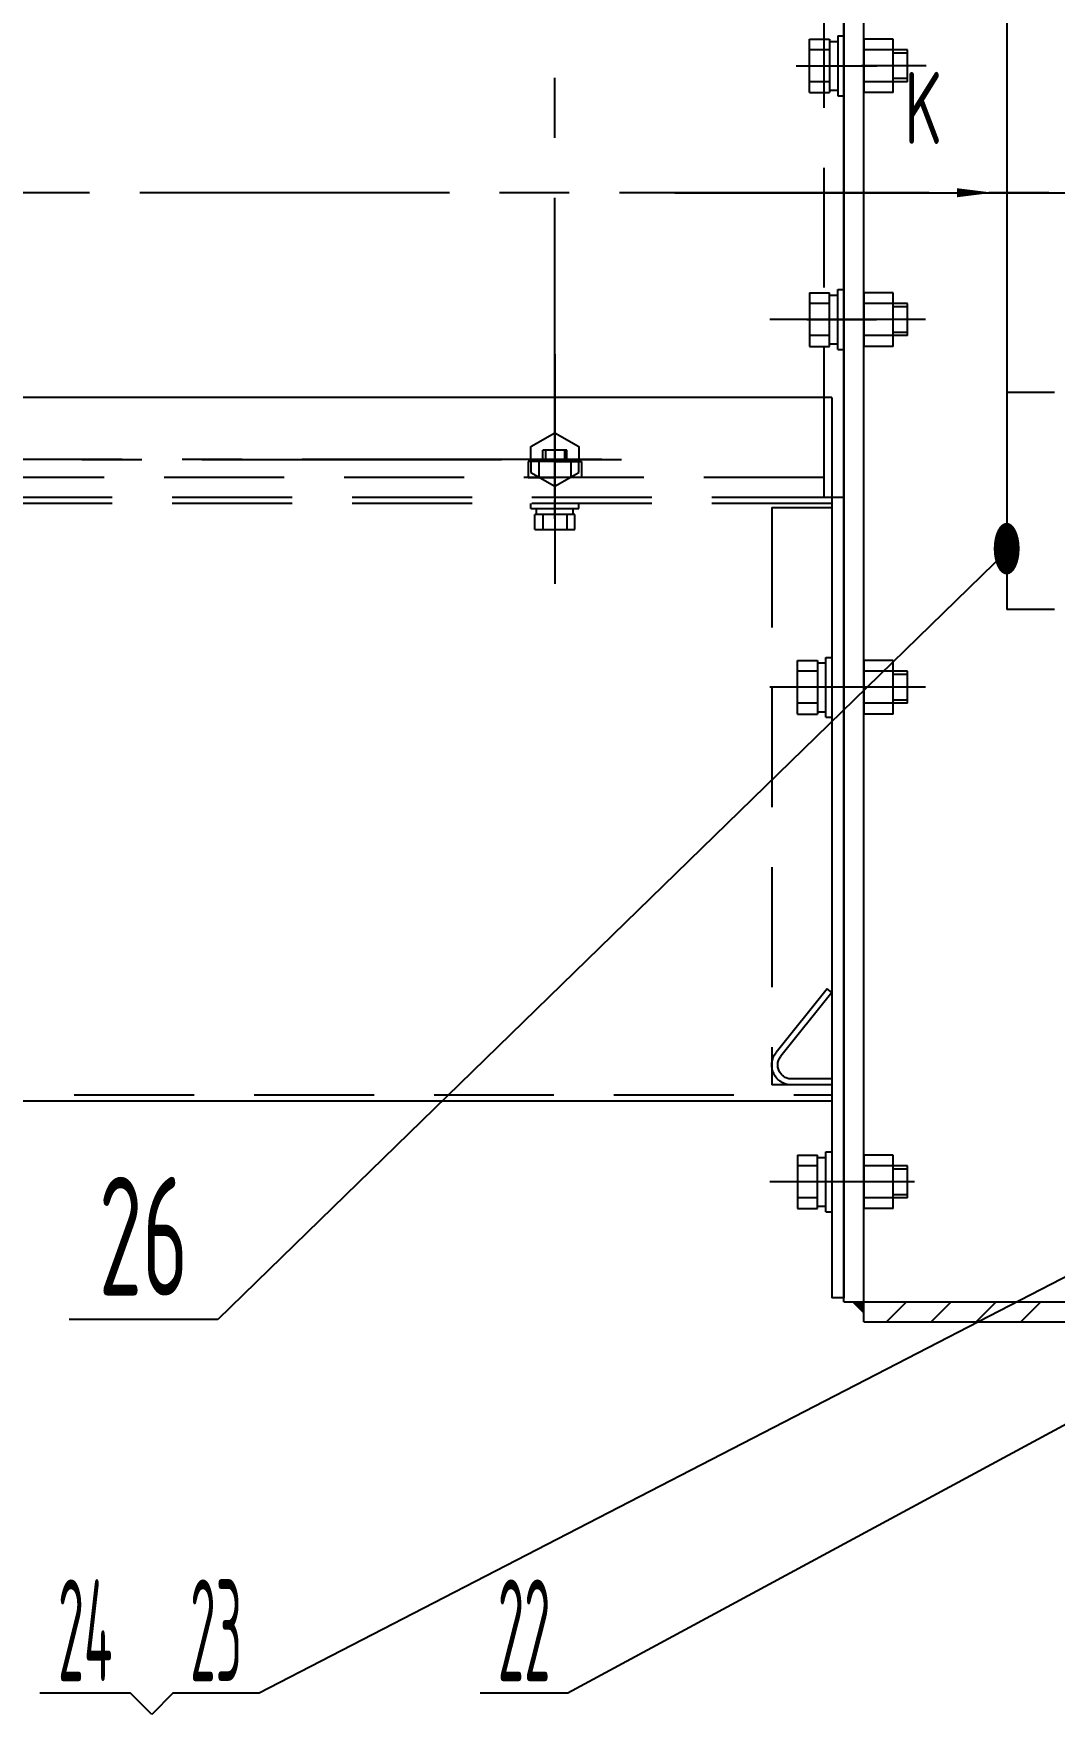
# Model space of a CAD drawing. Header units: millimetres. Extents: x 157 to 5197, y -35 to 3664.
# Drawn here: x 1476 to 1987, y 1685 to 2526 of the extents above; entities that cross this region are included whole.
import ezdxf
from ezdxf.enums import TextEntityAlignment as Align

# ---------------------------------------------------------------- set-up
doc = ezdxf.new("R2010")
doc.units = ezdxf.units.MM
doc.header["$LTSCALE"] = 120
doc.linetypes.add('F', pattern=[0.75, 0.5, -0.25])
doc.linetypes.add('G', pattern=[2, 1.25, -0.25, 0.25, -0.25])
for name, color, linetype in [('01', 7, 'Continuous'), ('02', 1, 'Continuous'), ('04', 2, 'F'), ('05', 4, 'G'), ('11', 3, 'Continuous')]:
    doc.layers.add(name, color=color, linetype=linetype)
doc.styles.get("Standard").update_dxf_attribs({"font": 'isocp', "width": 0.707, "bigfont": 'intecad.shx'})

# ---------------------------------------------------------------- blocks, each defined once
blk = doc.blocks.new('ertert')
at = {"layer": '01'}
for p, q in [((21107.66, 5611.27), (21412.66, 5611.27)), ((21107.66, 5601.27), (21107.66, 5611.27)), ((21412.66, 5611.27), (21412.66, 5601.27)), ((21107.66, 5601.27), (21412.66, 5601.27)), ((21107.66, 4586.27), (21107.66, 4592.27)), ((21412.66, 4586.27), (21107.66, 4586.27)), ((21412.66, 4592.27), (21412.66, 4586.27))]:
    blk.add_line(p, q, dxfattribs=at)
at = {"layer": '01', "color": 7, "linetype": 'Continuous'}
for p, q in [((21120.23, 5478.77), (21113.3, 5466.77)), ((21126.67, 5478.77), (21120.23, 5478.77)), ((21126.67, 5478.77), (21133.12, 5478.77)), ((21133.12, 5478.77), (21140.05, 5466.77)), ((21387.21, 5478.77), (21380.28, 5466.77)), ((21393.66, 5478.77), (21387.21, 5478.77)), ((21393.66, 5478.77), (21400.11, 5478.77)), ((21400.11, 5478.77), (21407.03, 5466.77)), ((21113.3, 5466.77), (21120.23, 5454.77)), ((21140.05, 5466.77), (21133.12, 5454.77)), ((21380.28, 5466.77), (21387.21, 5454.77)), ((21407.03, 5466.77), (21400.11, 5454.77)), ((21120.23, 5454.77), (21126.67, 5454.77)), ((21133.12, 5454.77), (21126.67, 5454.77)), ((21387.21, 5454.77), (21393.66, 5454.77)), ((21400.11, 5454.77), (21393.66, 5454.77)), ((21120.21, 5110.77), (21113.28, 5098.77)), ((21126.66, 5110.77), (21120.21, 5110.77)), ((21126.66, 5110.77), (21133.11, 5110.77)), ((21133.11, 5110.77), (21140.03, 5098.77)), ((21387.21, 5110.77), (21380.28, 5098.77)), ((21393.66, 5110.77), (21387.21, 5110.77)), ((21393.66, 5110.77), (21400.11, 5110.77)), ((21400.11, 5110.77), (21407.03, 5098.77)), ((21113.28, 5098.77), (21120.21, 5086.77)), ((21140.03, 5098.77), (21133.11, 5086.77)), ((21380.28, 5098.77), (21387.21, 5086.77)), ((21407.03, 5098.77), (21400.11, 5086.77)), ((21120.21, 5086.77), (21126.66, 5086.77)), ((21133.11, 5086.77), (21126.66, 5086.77)), ((21387.21, 5086.77), (21393.66, 5086.77)), ((21400.11, 5086.77), (21393.66, 5086.77)), ((21120.21, 4742.77), (21113.28, 4730.77)), ((21126.66, 4742.77), (21120.21, 4742.77)), ((21126.66, 4742.77), (21133.11, 4742.77)), ((21133.11, 4742.77), (21140.03, 4730.77)), ((21387.21, 4742.77), (21380.28, 4730.77)), ((21393.66, 4742.77), (21387.21, 4742.77)), ((21393.66, 4742.77), (21400.11, 4742.77)), ((21400.11, 4742.77), (21407.03, 4730.77)), ((21113.28, 4730.77), (21120.21, 4718.77)), ((21140.03, 4730.77), (21133.11, 4718.77)), ((21380.28, 4730.77), (21387.21, 4718.77)), ((21407.03, 4730.77), (21400.11, 4718.77)), ((21120.21, 4718.77), (21126.66, 4718.77)), ((21133.11, 4718.77), (21126.66, 4718.77)), ((21387.21, 4718.77), (21393.66, 4718.77)), ((21400.11, 4718.77), (21393.66, 4718.77))]:
    blk.add_line(p, q, dxfattribs=at)
at = {"layer": '04', "color": 2, "linetype": 'F'}
for p, q in [((21107.66, 4592.27), (21107.66, 5601.27)), ((21117.66, 4596.27), (21117.66, 5601.27)), ((21154.16, 5551.27), (21154.16, 5601.27)), ((21160.16, 5551.27), (21160.16, 5601.27)), ((21257.16, 5551.27), (21257.16, 5601.27)), ((21263.16, 5551.27), (21263.16, 5601.27)), ((21360.16, 5551.27), (21360.16, 5601.27)), ((21366.16, 5551.27), (21366.16, 5601.27)), ((21402.66, 5601.27), (21402.66, 4596.27)), ((21412.66, 5601.27), (21412.66, 4592.27)), ((21154.16, 5551.27), (21160.16, 5551.27)), ((21263.16, 5551.27), (21257.16, 5551.27)), ((21366.16, 5551.27), (21360.16, 5551.27)), ((21125.66, 5480.15), (21117.66, 5480.15)), ((21117.66, 5480.15), (21117.66, 5466.77)), ((21125.66, 5466.77), (21125.66, 5480.15)), ((21394.66, 5466.77), (21394.66, 5480.15)), ((21394.66, 5480.15), (21402.66, 5480.15)), ((21402.66, 5480.15), (21402.66, 5466.77)), ((21125.66, 5474.77), (21117.66, 5474.77)), ((21394.66, 5474.77), (21402.66, 5474.77)), ((21122.21, 5466.77), (21112.11, 5466.77)), ((21117.66, 5453.4), (21117.66, 5466.77)), ((21125.66, 5458.77), (21117.66, 5458.77)), ((21125.66, 5466.77), (21125.66, 5453.4)), ((21393.61, 5466.77), (21403.71, 5466.77)), ((21394.66, 5466.77), (21394.66, 5453.4)), ((21394.66, 5458.77), (21402.66, 5458.77)), ((21402.66, 5453.4), (21402.66, 5466.77)), ((21125.66, 5453.4), (21117.66, 5453.4)), ((21394.66, 5453.4), (21402.66, 5453.4)), ((21125.66, 5112.15), (21117.66, 5112.15)), ((21117.66, 5112.15), (21117.66, 5098.77)), ((21125.66, 5106.77), (21117.66, 5106.77)), ((21125.66, 5098.77), (21125.66, 5112.15)), ((21394.66, 5098.77), (21394.66, 5112.15)), ((21394.66, 5112.15), (21402.66, 5112.15)), ((21394.66, 5106.77), (21402.66, 5106.77)), ((21402.66, 5112.15), (21402.66, 5098.77)), ((21122.21, 5098.77), (21112.11, 5098.77)), ((21117.66, 5085.4), (21117.66, 5098.77)), ((21125.66, 5098.77), (21125.66, 5085.4)), ((21393.61, 5098.77), (21403.71, 5098.77)), ((21394.66, 5098.77), (21394.66, 5085.4)), ((21402.66, 5085.4), (21402.66, 5098.77)), ((21125.66, 5090.77), (21117.66, 5090.77)), ((21394.66, 5090.77), (21402.66, 5090.77)), ((21125.66, 5085.4), (21117.66, 5085.4)), ((21394.66, 5085.4), (21402.66, 5085.4)), ((21125.66, 4744.15), (21117.66, 4744.15)), ((21117.66, 4744.15), (21117.66, 4730.77)), ((21125.66, 4730.77), (21125.66, 4744.15)), ((21394.66, 4730.77), (21394.66, 4744.15)), ((21394.66, 4744.15), (21402.66, 4744.15)), ((21402.66, 4744.15), (21402.66, 4730.77)), ((21125.66, 4738.77), (21117.66, 4738.77)), ((21394.66, 4738.77), (21402.66, 4738.77)), ((21126.71, 4730.77), (21116.61, 4730.77)), ((21117.66, 4717.4), (21117.66, 4730.77)), ((21125.66, 4730.77), (21125.66, 4717.4)), ((21393.61, 4730.77), (21403.71, 4730.77)), ((21394.66, 4730.77), (21394.66, 4717.4)), ((21402.66, 4717.4), (21402.66, 4730.77)), ((21125.66, 4722.77), (21117.66, 4722.77)), ((21394.66, 4722.77), (21402.66, 4722.77)), ((21125.66, 4717.4), (21117.66, 4717.4)), ((21394.66, 4717.4), (21402.66, 4717.4)), ((21157.66, 4596.27), (21107.66, 4596.27)), ((21362.66, 4596.27), (21157.66, 4596.27)), ((21412.66, 4596.27), (21362.66, 4596.27))]:
    blk.add_line(p, q, dxfattribs=at)
at = {"layer": '05'}
for p, q in [((21260.16, 4548.45), (21260.16, 5638.96)), ((21126.67, 5479.34), (21126.67, 5453.96)), ((21393.66, 5479.34), (21393.66, 5453.96)), ((21112.76, 5466.77), (21140.56, 5466.77)), ((21379.74, 5466.77), (21407.55, 5466.77)), ((21126.66, 5111.34), (21126.66, 5085.96)), ((21393.66, 5111.34), (21393.66, 5085.96)), ((21112.74, 5098.77), (21140.55, 5098.77)), ((21379.74, 5098.77), (21407.55, 5098.77)), ((21126.66, 4743.34), (21126.66, 4717.96)), ((21393.66, 4743.34), (21393.66, 4717.96)), ((21112.74, 4730.77), (21140.55, 4730.77)), ((21379.74, 4730.77), (21407.55, 4730.77)), ((21323.66, 4610.09), (21323.66, 4569.62)), ((21196.66, 4604.74), (21196.66, 4569.94))]:
    blk.add_line(p, q, dxfattribs=at)
at = {"layer": '05', "color": 142, "linetype": 'G'}
for p, q in [((21126.66, 4707.29), (21126.66, 5498.62)), ((21393.66, 5498.62), (21393.66, 4707.29)), ((21107.66, 5466.77), (21412.66, 5466.77)), ((21107.66, 5098.77), (21412.66, 5098.77)), ((21107.66, 4730.77), (21412.66, 4730.77))]:
    blk.add_line(p, q, dxfattribs=at)
blk = doc.blocks.new('were')
at = {"layer": '01'}
for p, q in [((13360.62, 3705.43), (13761.12, 3705.43)), ((13360.62, 3699.43), (13360.62, 3705.43)), ((13761.12, 3699.43), (13761.12, 3705.43)), ((13360.62, 3699.43), (13761.12, 3699.43))]:
    blk.add_line(p, q, dxfattribs=at)
at = {"layer": '04', "color": 2, "linetype": 'F'}
for p, q in [((13365.62, 3735.43), (13654.62, 3735.43)), ((13365.62, 3735.43), (13365.62, 3705.43)), ((13654.62, 3705.43), (13654.62, 3735.43)), ((13606.54, 3707.77), (13638.37, 3733.24)), ((13608.41, 3705.43), (13640.24, 3730.89)), ((13651.62, 3705.43), (13651.62, 3725.43)), ((13651.62, 3705.43), (13651.62, 3725.43))]:
    blk.add_line(p, q, dxfattribs=at)
at = {"layer": '04'}
blk.add_line((13608.41, 3705.43), (13606.54, 3707.77), dxfattribs=at)
at = {"layer": '04', "color": 2, "linetype": 'F'}
for radius in [10, 7]:
    blk.add_arc((13644.62, 3725.43), radius, 0, 128.65981, dxfattribs=at)
blk = doc.blocks.new('kmn')
at = {"layer": '01'}
blk.add_hatch(color=256, dxfattribs=at).paths.add_polyline_path([(-5859.3239, 5775.65), (-5865.3239, 5769.65), (-5859.3239, 5769.65)])
at = {"layer": '02', "linetype": 'Continuous'}
h = blk.add_hatch(dxfattribs=at)
h.set_pattern_fill('LINE', color=1, scale=5, angle=-45, style=0)
h.set_pattern_definition([(315, (-7553.948, 2840.967), (11.22532, 11.22532), [])])
h.paths.add_polyline_path([(-4739.3239, 5769.65), (-4749.3239, 5769.65), (-4749.3239, 5310.65), (-4739.3239, 5310.65), (-4739.3239, 5499.65)])
h.paths.add_polyline_path([(-5859.3239, 5769.65), (-5869.3239, 5769.65), (-5869.3239, 5310.65), (-5859.3239, 5310.65)])
at = {"layer": '01'}
for p, q in [((-5758.8239, 6791.65), (-5758.8239, 5785.65)), ((-5406.8239, 5785.65), (-5406.8239, 6791.65)), ((-5785.9489, 5802.75), (-5812.6989, 5802.75)), ((-5812.6989, 5802.75), (-5812.6989, 5792.75)), ((-5807.3239, 5792.75), (-5807.3239, 5802.75)), ((-5791.3239, 5792.75), (-5791.3239, 5802.75)), ((-5785.9489, 5802.75), (-5785.9489, 5792.75)), ((-5565.1989, 5802.75), (-5538.4489, 5802.75)), ((-5565.1989, 5802.75), (-5565.1989, 5792.75)), ((-5559.8239, 5792.75), (-5559.8239, 5802.75)), ((-5543.8239, 5792.75), (-5543.8239, 5802.75)), ((-5538.4489, 5802.75), (-5538.4489, 5792.75)), ((-5354.4489, 5796.75), (-5381.1989, 5796.75)), ((-5381.1989, 5796.75), (-5381.1989, 5786.75)), ((-5375.8239, 5786.75), (-5375.8239, 5796.75)), ((-5359.8239, 5786.75), (-5359.8239, 5796.75)), ((-5354.4489, 5796.75), (-5354.4489, 5786.75)), ((-5254.1989, 5796.75), (-5254.1989, 5786.75)), ((-5254.1989, 5796.75), (-5227.4489, 5796.75)), ((-5248.8239, 5786.75), (-5248.8239, 5796.75)), ((-5232.8239, 5786.75), (-5232.8239, 5796.75)), ((-5227.4489, 5796.75), (-5227.4489, 5786.75)), ((-5814.3239, 5788.65), (-5784.3239, 5788.65)), ((-5814.3239, 5788.65), (-5814.3239, 5785.65)), ((-5812.6989, 5792.75), (-5785.9489, 5792.75)), ((-5811.5239, 5792.75), (-5811.5239, 5788.65)), ((-5787.1239, 5792.75), (-5787.1239, 5788.65)), ((-5784.3239, 5788.65), (-5784.3239, 5785.65)), ((-5566.8239, 5788.65), (-5536.8239, 5788.65)), ((-5566.8239, 5788.65), (-5566.8239, 5785.65)), ((-5538.4489, 5792.75), (-5565.1989, 5792.75)), ((-5564.0239, 5792.75), (-5564.0239, 5788.65)), ((-5539.6239, 5792.75), (-5539.6239, 5788.65)), ((-5536.8239, 5788.65), (-5536.8239, 5785.65)), ((-5381.1989, 5786.75), (-5354.4489, 5786.75)), ((-5380.0239, 5786.75), (-5380.0239, 5782.65)), ((-5355.6239, 5786.75), (-5355.6239, 5782.65)), ((-5227.4489, 5786.75), (-5254.1989, 5786.75)), ((-5253.0239, 5786.75), (-5253.0239, 5782.65)), ((-5228.6239, 5786.75), (-5228.6239, 5782.65)), ((-5859.3239, 5779.65), (-5859.3239, 5769.65)), ((-5784.3239, 5785.65), (-5814.3239, 5785.65)), ((-5406.8239, 5785.65), (-5758.8239, 5785.65)), ((-5382.8239, 5782.65), (-5352.8239, 5782.65)), ((-5382.8239, 5782.65), (-5382.8239, 5779.65)), ((-5352.8239, 5782.65), (-5352.8239, 5779.65)), ((-5255.8239, 5782.65), (-5255.8239, 5779.65)), ((-5225.8239, 5782.65), (-5255.8239, 5782.65)), ((-5225.8239, 5782.65), (-5225.8239, 5779.65))]:
    blk.add_line(p, q, dxfattribs=at)
at = {"layer": '01', "color": 7, "linetype": 'Continuous'}
for p, q in [((-5859.3239, 5779.65), (-4749.3239, 5779.65)), ((-5799.3239, 5753.7983), (-5799.3239, 5770.7017)), ((-5551.8239, 5753.7983), (-5551.8239, 5770.7017)), ((-5367.8239, 5753.7983), (-5367.8239, 5770.7017)), ((-5240.8239, 5738.4708), (-5240.8239, 5770.7017)), ((-5869.3239, 5769.65), (-4739.3239, 5769.65)), ((-5869.3239, 5769.65), (-5869.3239, 5310.65)), ((-5859.3239, 5769.65), (-5859.3239, 5310.65)), ((-5785.9489, 5769.65), (-5812.6989, 5769.65)), ((-5812.6989, 5754.85), (-5812.6989, 5769.65)), ((-5807.3239, 5747.75), (-5807.3239, 5769.65)), ((-5791.3239, 5747.75), (-5791.3239, 5769.65)), ((-5785.9489, 5754.85), (-5785.9489, 5769.65)), ((-5538.4489, 5769.65), (-5565.1989, 5769.65)), ((-5565.1989, 5754.85), (-5565.1989, 5769.65)), ((-5559.8239, 5747.75), (-5559.8239, 5769.65)), ((-5543.8239, 5747.75), (-5543.8239, 5769.65)), ((-5538.4489, 5754.85), (-5538.4489, 5769.65)), ((-5354.4489, 5769.65), (-5381.1989, 5769.65)), ((-5381.1989, 5754.85), (-5381.1989, 5769.65)), ((-5375.8239, 5747.75), (-5375.8239, 5769.65)), ((-5359.8239, 5747.75), (-5359.8239, 5769.65)), ((-5354.4489, 5754.85), (-5354.4489, 5769.65)), ((-5227.4489, 5769.65), (-5254.1989, 5769.65)), ((-5254.1989, 5754.85), (-5254.1989, 5769.65)), ((-5248.8239, 5747.75), (-5248.8239, 5769.65)), ((-5232.8239, 5747.75), (-5232.8239, 5769.65)), ((-5227.4489, 5754.85), (-5227.4489, 5769.65)), ((-5812.6989, 5754.85), (-5785.9489, 5754.85)), ((-5565.1989, 5754.85), (-5538.4489, 5754.85)), ((-5381.1989, 5754.85), (-5354.4489, 5754.85)), ((-5254.1989, 5754.85), (-5227.4489, 5754.85)), ((-5807.3239, 5747.75), (-5791.3239, 5747.75)), ((-5559.8239, 5747.75), (-5543.8239, 5747.75)), ((-5375.8239, 5747.75), (-5359.8239, 5747.75)), ((-5248.8239, 5747.75), (-5232.8239, 5747.75))]:
    blk.add_line(p, q, dxfattribs=at)
at = {"layer": '02', "color": 1, "linetype": 'Continuous'}
for p, q in [((-5805.7239, 5747.75), (-5805.7239, 5754.85)), ((-5792.9239, 5747.75), (-5792.9239, 5754.85)), ((-5558.2239, 5747.75), (-5558.2239, 5754.85)), ((-5545.4239, 5747.75), (-5545.4239, 5754.85)), ((-5374.2239, 5747.75), (-5374.2239, 5754.85)), ((-5361.4239, 5747.75), (-5361.4239, 5754.85)), ((-5247.2239, 5747.75), (-5247.2239, 5754.85)), ((-5234.4239, 5747.75), (-5234.4239, 5754.85))]:
    blk.add_line(p, q, dxfattribs=at)
at = {"layer": '04', "color": 2, "linetype": 'F'}
for p, q in [((-5755.8239, 6794.65), (-5755.8239, 5785.65)), ((-5459.8239, 5785.65), (-5459.8239, 6794.65)), ((-5456.8239, 5785.65), (-5456.8239, 6794.65)), ((-5472.9239, 5934.165), (-5472.9239, 5914.135)), ((-5472.9239, 5934.165), (-5465.4239, 5934.165)), ((-5465.4239, 5930.15), (-5472.9239, 5930.15)), ((-5465.4239, 5914.135), (-5465.4239, 5934.165)), ((-5465.4239, 5933.35), (-5462.3239, 5933.35)), ((-5462.3239, 5936.15), (-5459.8239, 5936.15)), ((-5462.3239, 5936.15), (-5462.3239, 5912.15)), ((-5438.8239, 5930.15), (-5433.2239, 5930.15)), ((-5433.2239, 5918.15), (-5433.2239, 5930.15)), ((-5467.5206, 5924.15), (-5458.0123, 5924.15)), ((-5433.2239, 5928.95), (-5438.8239, 5928.95)), ((-5465.4239, 5918.15), (-5472.9239, 5918.15)), ((-5472.9239, 5914.135), (-5465.4239, 5914.135)), ((-5465.4239, 5914.95), (-5462.3239, 5914.95)), ((-5433.2239, 5919.35), (-5438.8239, 5919.35)), ((-5438.8239, 5918.15), (-5433.2239, 5918.15)), ((-5462.3239, 5912.15), (-5459.8239, 5912.15))]:
    blk.add_line(p, q, dxfattribs=at)
at = {"layer": '05'}
for p, q in [((-5437.8239, 6820.815), (-5437.8239, 5880.306)), ((-5385.0612, 5924.15), (-5499.9979, 5924.15)), ((-5304.3239, 5864.0997), (-5304.3239, 5244.759)), ((-5799.3239, 5744.2011), (-5799.3239, 5816.5599)), ((-5551.8239, 5738.7712), (-5551.8239, 5816.5599)), ((-5367.8239, 5738.7712), (-5367.8239, 5816.5599)), ((-5240.8239, 5788.8467), (-5240.8239, 5777.8384))]:
    blk.add_line(p, q, dxfattribs=at)
at = {"layer": '01'}
blk.add_blockref('ertert', (-26564.4824, 1193.3785), dxfattribs=at)
at = {"layer": '05', "xscale": -1}
blk.add_blockref('were', (7903.7915, 2080.2214), dxfattribs=at)

msp = doc.modelspace()

# ---------------------------------------------------------------- linework, layer by layer
at = {"layer": '01', "color": 7, "linetype": 'Continuous'}
for p in [(1962.7025, 2566.4029), (1986.7025, 2238.2029)]:
    msp.add_line(p, (1962.7025, 2238.2029), dxfattribs=at)
at = {"layer": '02'}
for p, q in [((1898.9035, 2446.7029), (1955.9035, 2446.7029)), ((1962.7025, 2267.3391), (1567.9773, 1882.8533)), ((2199.2025, 2011.1879), (1588.6823, 1695.848)), ((2241.822, 1965.2029), (1743.1622, 1695.848)), ((1567.9773, 1882.8533), (1493.5773, 1882.8533)), ((1524.2701, 1695.848), (1478.9626, 1695.848)), ((1534.8767, 1685.2414), (1524.2701, 1695.848)), ((1545.4833, 1695.848), (1534.8767, 1685.2414)), ((1588.6823, 1695.848), (1545.4833, 1695.848)), ((1743.1622, 1695.848), (1699.2924, 1695.848))]:
    msp.add_line(p, q, dxfattribs=at)
msp.add_lwpolyline([(1937.9035, 2446.7029, 4.5, 0, 0), (1955.9035, 2446.7029, 0, 0, 0)], format="xyseb", dxfattribs=at)
at = {"layer": '04', "color": 2, "linetype": 'F'}
msp.add_line((1986.7025, 2346.7029), (1962.7025, 2346.7029), dxfattribs=at)
at = {"layer": '05'}
msp.add_line((2403.8317, 2446.7029), (613.6202, 2446.7029), dxfattribs=at)
at = {"layer": '05', "color": 4, "linetype": 'G'}
msp.add_line((1922.7025, 2446.7029), (4862.7025, 2446.7029), dxfattribs=at)

# ---------------------------------------------------------------- block references
at = {"layer": '01', "color": 7, "linetype": 'Continuous', "rotation": 90}
msp.add_blockref('kmn', (7660.8024, 7751.0267), dxfattribs=at)

# ---------------------------------------------------------------- texts
at = {"layer": '02', "width": 0.605172}
msp.add_text('●', height=24, dxfattribs=at).set_placement((1955.5025, 2255.3391), (1969.9025, 2255.3391), align=Align.FIT)
at = {"layer": '11', "width": 0.707}
msp.add_text('K', height=36, dxfattribs=at).set_placement((1911.5224, 2460.2941), align=Align.BOTTOM_LEFT)
at = {"layer": '11'}
for s, height, width, p, p2 in [('26', 59.39697, 0.578293, (1508.4573, 1894.8533), (1553.0973, 1894.8533)), ('24', 50.91169, 0.395522, (1488.0241, 1701.848), (1515.2086, 1701.848)), ('23', 50.91169, 0.394221, (1554.1231, 1701.848), (1580.0425, 1701.848)), ('22', 50.91169, 0.394647, (1708.0664, 1701.848), (1734.3883, 1701.848))]:
    msp.add_text(s, height=height, dxfattribs=dict(at, width=width)).set_placement(p, p2, align=Align.FIT)

doc.saveas('drawing.dxf')
